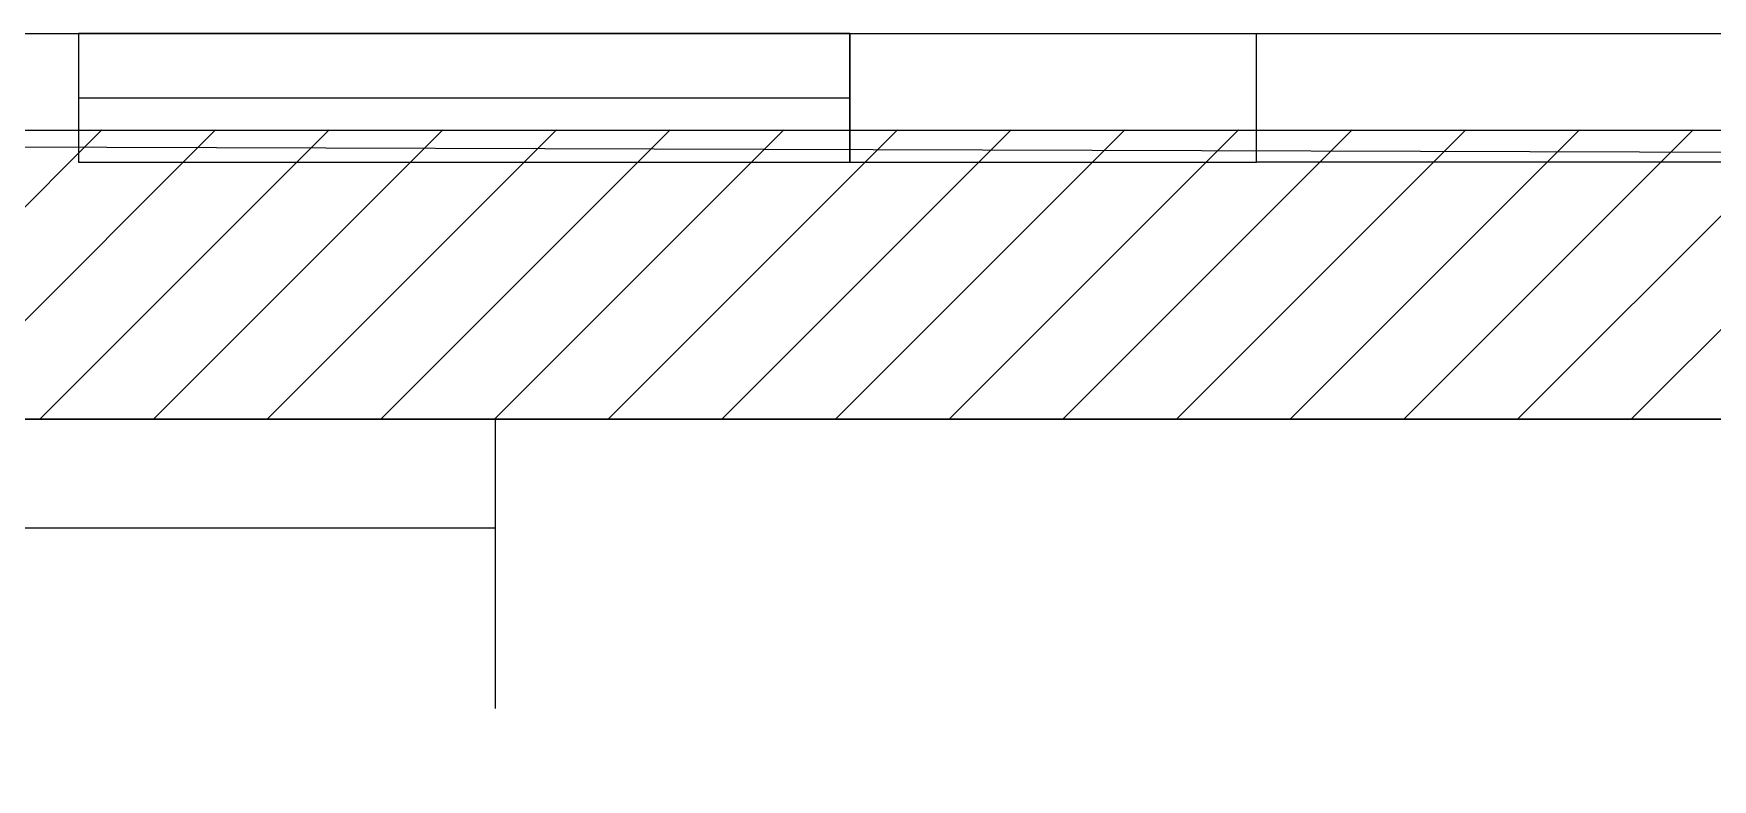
# Model space of a CAD drawing. Header units: inches. Extents: x -90 to 2036, y -33 to 3377.
# Drawn here: x 1325.3 to 1428.1, y 3331.8 to 3377.5 of the extents above; entities that cross this region are included whole.
import ezdxf

# ---------------------------------------------------------------- set-up
doc = ezdxf.new("R2010")
doc.units = ezdxf.units.IN
doc.header["$MEASUREMENT"] = 0
doc.layers.add('First floor Utility', color=69, linetype='CONTINUOUS')

msp = doc.modelspace()

# ---------------------------------------------------------------- linework, layer by layer
at = {"layer": 'First floor Utility', "color": 253, "linetype": 'Continuous'}
for p, q in [((17.69, 3377.46, -409.45), (1964.62, 3377.46, -409.45)), ((1002.24, 3377.45, -409.45), (1941, 3377.45, -409.45)), ((1313.56, 3377.45, -409.45), (1328.08, 3377.45, -409.45)), ((1375.32, 3377.45, -409.45), (1328.08, 3377.45, -409.45)), ((1328.08, 3377.45, -409.45), (1328.08, 3369.57, -409.45)), ((1375.32, 3377.45, -409.45), (1382.5, 3377.45, -409.45)), ((1375.32, 3377.45, -409.45), (1375.32, 3369.57, -409.45)), ((1375.32, 3369.57, -409.45), (1375.32, 3377.45, -409.45)), ((1400.22, 3377.45, -409.45), (1614.71, 3377.45, -409.45)), ((1400.22, 3369.57, -409.45), (1400.22, 3377.45, -409.45)), ((1328.08, 3373.51, -409.45), (1375.32, 3373.51, -409.45)), ((47.22, 3371.54, -409.45), (1632.43, 3371.54, -409.45)), ((984.52, 3371.54, -409.45), (1632.43, 3369.57, -409.45)), ((1311.8, 3353.84, -409.45), (1329.51, 3371.55, -409.45)), ((1318.76, 3353.84, -409.45), (1336.47, 3371.55, -409.45)), ((1325.72, 3353.84, -409.45), (1343.43, 3371.55, -409.45)), ((1332.68, 3353.84, -409.45), (1350.39, 3371.55, -409.45)), ((1339.64, 3353.84, -409.45), (1357.35, 3371.55, -409.45)), ((1346.6, 3353.84, -409.45), (1364.31, 3371.55, -409.45)), ((1353.56, 3353.84, -409.45), (1371.27, 3371.55, -409.45)), ((1360.52, 3353.84, -409.45), (1378.23, 3371.55, -409.45)), ((1367.48, 3353.84, -409.45), (1385.19, 3371.55, -409.45)), ((1374.44, 3353.84, -409.45), (1392.15, 3371.55, -409.45)), ((1381.4, 3353.84, -409.45), (1399.11, 3371.55, -409.45)), ((1388.36, 3353.84, -409.45), (1406.07, 3371.55, -409.45)), ((1395.32, 3353.84, -409.45), (1413.03, 3371.55, -409.45)), ((1402.28, 3353.84, -409.45), (1419.99, 3371.55, -409.45)), ((1409.24, 3353.84, -409.45), (1426.95, 3371.55, -409.45)), ((1416.2, 3353.84, -409.45), (1433.91, 3371.55, -409.45)), ((1423.16, 3353.84, -409.45), (1440.87, 3371.55, -409.45)), ((1328.08, 3369.57, -409.45), (1375.32, 3369.57, -409.45)), ((1375.32, 3369.57, -409.45), (1400.22, 3369.57, -409.45)), ((1614.71, 3369.57, -409.45), (1400.22, 3369.57, -409.45)), ((47.22, 3353.84, -409.45), (1941, 3353.84, -409.45)), ((1632.43, 3353.83, -409.45), (47.22, 3353.83, -409.45)), ((1353.62, 3353.83, -409.45), (1318.18, 3353.83, -409.45)), ((1353.62, 3336.12, -409.45), (1353.62, 3353.83, -409.45)), ((1323.76, 3347.17, -409.45), (1353.62, 3347.17, -409.45))]:
    msp.add_line(p, q, dxfattribs=at)
at = {"layer": 'First floor Utility', "color": 253, "linetype": 'Continuous', "elevation": -196.85}
msp.add_lwpolyline([(41.32, 3353.83), (1941, 3353.83), (1941, 2800.89), (41.32, 2800.89)], close=True, dxfattribs=at)

doc.saveas('drawing.dxf')
